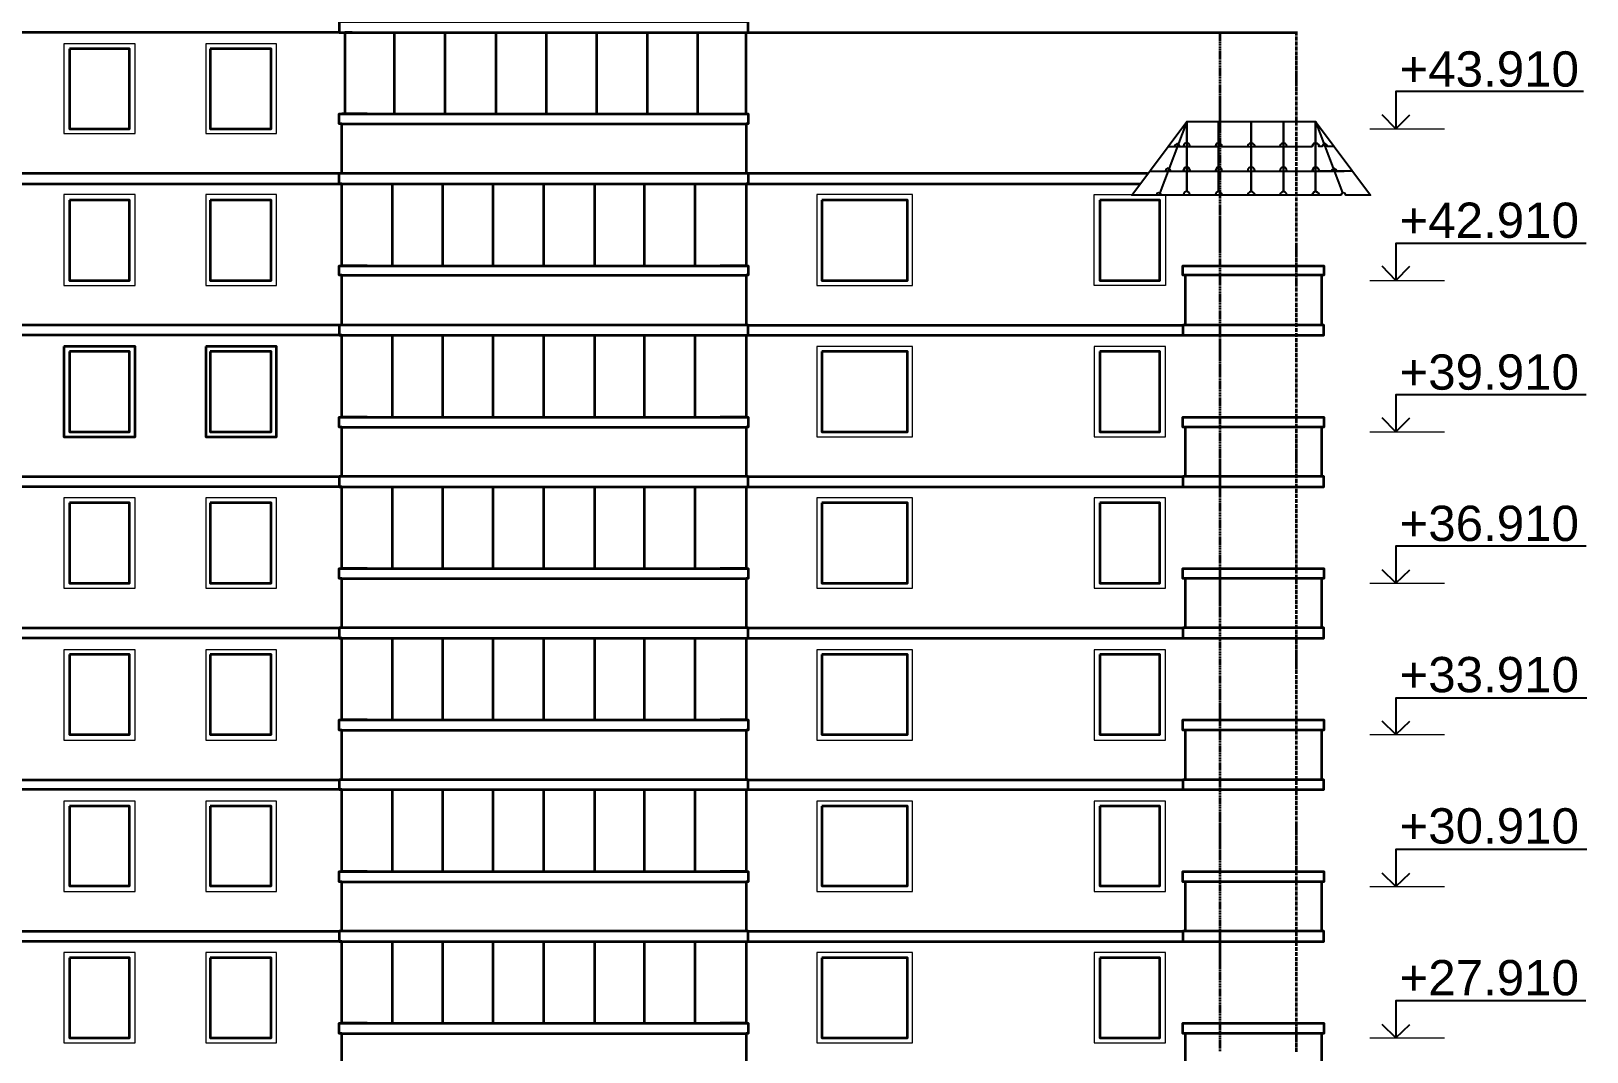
# Model space of a CAD drawing. Extents: x -39.3 to 16.4, y 0 to 11.7.
# Drawn here: x 3.196 to 7.822, y 5.732 to 8.766 of the extents above; entities that cross this region are included whole.
import ezdxf

# ---------------------------------------------------------------- set-up
doc = ezdxf.new("R2010")
doc.units = 0
doc.header["$MEASUREMENT"] = 0
doc.layers.add('PDF _Геометрия', color=7, linetype='Continuous')
doc.layers.add('PDF _Текст', color=7, linetype='Continuous')
doc.styles.add('PDF Arial', font='arial.ttf')

msp = doc.modelspace()

# ---------------------------------------------------------------- linework, layer by layer
at = {"layer": 'PDF _Геометрия', "lineweight": 35}
for points in [[(5.3283, 8.7933), (4.1117, 8.7933), (4.1117, 8.7617), (4.12, 8.7617), (5.3217, 8.7617), (5.3283, 8.7617)], [(3.31, 8.7133), (3.31, 8.475), (3.4883, 8.475), (3.4883, 8.7133)], [(3.7283, 8.7133), (3.7283, 8.475), (3.91, 8.475), (3.91, 8.7133)], [(3.31, 8.2633), (3.31, 8.025), (3.4883, 8.025), (3.4883, 8.2633)], [(3.7283, 8.2633), (3.7283, 8.025), (3.91, 8.025), (3.91, 8.2633)], [(5.5467, 8.2633), (5.5467, 8.025), (5.8017, 8.025), (5.8017, 8.2633)], [(6.3733, 8.2633), (6.3733, 8.025), (6.5517, 8.025), (6.5517, 8.2633)], [(4.12, 7.8917), (4.12, 8.04), (5.3217, 8.04), (5.3217, 7.8917)], [(3.2933, 7.8283), (3.2933, 7.56), (3.505, 7.56), (3.505, 7.8283)], [(3.715, 7.8283), (3.715, 7.56), (3.925, 7.56), (3.925, 7.8283)], [(3.31, 7.8133), (3.31, 7.575), (3.4883, 7.575), (3.4883, 7.8133)], [(3.7283, 7.8133), (3.7283, 7.575), (3.91, 7.575), (3.91, 7.8133)], [(5.5467, 7.8133), (5.5467, 7.575), (5.8017, 7.575), (5.8017, 7.8133)], [(6.3733, 7.8133), (6.3733, 7.575), (6.5517, 7.575), (6.5517, 7.8133)], [(4.12, 7.4417), (4.12, 7.5883), (5.3217, 7.5883), (5.3217, 7.4417)], [(3.31, 7.3633), (3.31, 7.125), (3.4883, 7.125), (3.4883, 7.3633)], [(3.7283, 7.3633), (3.7283, 7.125), (3.91, 7.125), (3.91, 7.3633)], [(5.5467, 7.3633), (5.5467, 7.125), (5.8017, 7.125), (5.8017, 7.3633)], [(6.3733, 7.3633), (6.3733, 7.125), (6.5517, 7.125), (6.5517, 7.3633)], [(4.12, 6.9917), (4.12, 7.1383), (5.3217, 7.1383), (5.3217, 6.9917)], [(3.31, 6.9133), (3.31, 6.675), (3.4883, 6.675), (3.4883, 6.9133)], [(3.7283, 6.9133), (3.7283, 6.675), (3.91, 6.675), (3.91, 6.9133)], [(5.5467, 6.9133), (5.5467, 6.675), (5.8017, 6.675), (5.8017, 6.9133)], [(6.3733, 6.9133), (6.3733, 6.675), (6.5517, 6.675), (6.5517, 6.9133)], [(4.12, 6.54), (4.12, 6.6883), (5.3217, 6.6883), (5.3217, 6.54)], [(3.31, 6.4617), (3.31, 6.225), (3.4883, 6.225), (3.4883, 6.4617)], [(3.7283, 6.4617), (3.7283, 6.225), (3.91, 6.225), (3.91, 6.4617)], [(5.5467, 6.4617), (5.5467, 6.225), (5.8017, 6.225), (5.8017, 6.4617)], [(6.3733, 6.4617), (6.3733, 6.225), (6.5517, 6.225), (6.5517, 6.4617)], [(4.12, 6.09), (4.12, 6.2367), (5.3217, 6.2367), (5.3217, 6.09)], [(3.31, 6.0117), (3.31, 5.7733), (3.4883, 5.7733), (3.4883, 6.0117)], [(3.7283, 6.0117), (3.7283, 5.7733), (3.91, 5.7733), (3.91, 6.0117)], [(5.5467, 6.0117), (5.5467, 5.7733), (5.8017, 5.7733), (5.8017, 6.0117)], [(6.3733, 6.0117), (6.3733, 5.7733), (6.5517, 5.7733), (6.5517, 6.0117)], [(4.12, 5.64), (4.12, 5.7867), (5.3217, 5.7867), (5.3217, 5.64)]]:
    msp.add_lwpolyline(points, close=True, dxfattribs=at)
for points in [[(4.1117, 8.7617), (2.3767, 8.7617), (2.3767, 8.765)], [(4.15, 8.7617), (4.1283, 8.7617), (4.1283, 8.52)], [(4.2767, 8.52), (4.2767, 8.7617)], [(4.4267, 8.52), (4.4267, 8.7617)], [(4.5783, 8.52), (4.5783, 8.7617)], [(4.7283, 8.52), (4.7283, 8.7617)], [(4.8783, 8.52), (4.8783, 8.7617)], [(5.0283, 8.52), (5.0283, 8.7617)], [(5.1783, 8.52), (5.1783, 8.7617)], [(5.3217, 8.52), (5.3217, 8.7617)], [(5.3283, 8.7617), (6.9583, 8.7617)], [(6.7317, 8.7617), (6.7317, 8.765)], [(6.7317, 8.735), (6.7317, 8.74), (6.7317, 8.745), (6.7317, 8.75), (6.7317, 8.755), (6.7317, 8.76)], [(6.9583, 8.7533), (6.9583, 8.765)], [(6.9583, 8.7383), (6.9583, 8.75)], [(6.7317, 8.73), (6.7317, 8.7333)], [(6.7317, 8.725), (6.7317, 8.7283)], [(6.7317, 8.72), (6.7317, 8.7233)], [(6.7317, 8.715), (6.7317, 8.7183)], [(6.7317, 8.71), (6.7317, 8.7133)], [(6.7317, 8.6833), (6.7317, 8.6883), (6.7317, 8.6933), (6.7317, 8.6983), (6.7317, 8.7033), (6.7317, 8.7083)], [(6.9583, 8.7233), (6.9583, 8.735)], [(6.9583, 8.7083), (6.9583, 8.72)], [(6.9583, 8.6933), (6.9583, 8.705)], [(6.7317, 8.6783), (6.7317, 8.6817)], [(6.7317, 8.6733), (6.7317, 8.6767)], [(6.7317, 8.6683), (6.7317, 8.6717)], [(6.7317, 8.6633), (6.7317, 8.6667)], [(6.7317, 8.6583), (6.7317, 8.6617)], [(6.7317, 8.6317), (6.7317, 8.6367), (6.7317, 8.6417), (6.7317, 8.6467), (6.7317, 8.6517), (6.7317, 8.6567)], [(6.9583, 8.6783), (6.9583, 8.6917)], [(6.9583, 8.6633), (6.9583, 8.6767)], [(6.9583, 8.6483), (6.9583, 8.6617)], [(6.7317, 8.6267), (6.7317, 8.63)], [(6.7317, 8.6217), (6.7317, 8.625)], [(6.7317, 8.6167), (6.7317, 8.62)], [(6.7317, 8.6117), (6.7317, 8.615)], [(6.7317, 8.6067), (6.7317, 8.61)], [(6.7317, 8.58), (6.7317, 8.585), (6.7317, 8.59), (6.7317, 8.595), (6.7317, 8.6), (6.7317, 8.605)], [(6.9583, 8.6333), (6.9583, 8.6467)], [(6.9583, 8.6183), (6.9583, 8.6317)], [(6.9583, 8.6033), (6.9583, 8.6167)], [(6.7317, 8.575), (6.7317, 8.5783)], [(6.7317, 8.57), (6.7317, 8.5733)], [(6.7317, 8.565), (6.7317, 8.5683)], [(6.7317, 8.56), (6.7317, 8.5633)], [(6.7317, 8.555), (6.7317, 8.5583)], [(6.9583, 8.5883), (6.9583, 8.6017)], [(6.9583, 8.575), (6.9583, 8.5867)], [(6.9583, 8.56), (6.9583, 8.5717)], [(4.12, 8.49), (4.1117, 8.49), (4.1117, 8.52), (4.12, 8.52)], [(4.195, 8.52), (4.12, 8.52), (5.3217, 8.52), (5.3283, 8.52), (5.3283, 8.49), (5.3217, 8.49)], [(6.7317, 8.5283), (6.7317, 8.5333), (6.7317, 8.5383), (6.7317, 8.5433), (6.7317, 8.5483), (6.7317, 8.5533)], [(6.7317, 8.5233), (6.7317, 8.5267)], [(6.7317, 8.5183), (6.7317, 8.5217)], [(6.7317, 8.5133), (6.7317, 8.5167)], [(6.7317, 8.5083), (6.7317, 8.5117)], [(6.9583, 8.545), (6.9583, 8.5567)], [(6.9583, 8.53), (6.9583, 8.5417)], [(6.9583, 8.515), (6.9583, 8.5267)], [(6.9583, 8.5), (6.9583, 8.5117)], [(2.7067, 8.3433), (4.12, 8.3433), (4.12, 8.49), (5.3217, 8.49), (5.3217, 8.3433), (6.515, 8.3433)], [(6.7317, 8.5033), (6.7317, 8.5067)], [(6.7317, 8.4767), (6.7317, 8.4817), (6.7317, 8.4867), (6.7317, 8.4917), (6.7317, 8.4967), (6.7317, 8.5017)], [(6.7317, 8.4717), (6.7317, 8.475)], [(6.7317, 8.4667), (6.7317, 8.47)], [(6.9583, 8.485), (6.9583, 8.4967)], [(6.9583, 8.47), (6.9583, 8.4817)], [(6.9583, 8.455), (6.9583, 8.4667)], [(6.7317, 8.4617), (6.7317, 8.465)], [(6.7317, 8.4567), (6.7317, 8.46)], [(6.7317, 8.4517), (6.7317, 8.455)], [(6.7317, 8.425), (6.7317, 8.43), (6.7317, 8.435), (6.7317, 8.44), (6.7317, 8.445), (6.7317, 8.45)], [(6.7317, 8.42), (6.7317, 8.4233)], [(6.9583, 8.44), (6.9583, 8.4517)], [(6.9583, 8.425), (6.9583, 8.4367)], [(6.9583, 8.41), (6.9583, 8.4217)], [(6.7317, 8.415), (6.7317, 8.4183)], [(6.7317, 8.41), (6.7317, 8.4133)], [(6.7317, 8.405), (6.7317, 8.4083)], [(6.7317, 8.4), (6.7317, 8.4033)], [(6.7317, 8.3733), (6.7317, 8.3783), (6.7317, 8.3833), (6.7317, 8.3883), (6.7317, 8.3933), (6.7317, 8.3983)], [(6.9583, 8.395), (6.9583, 8.4067)], [(6.9583, 8.38), (6.9583, 8.3917)], [(6.9583, 8.365), (6.9583, 8.3767)], [(2.73, 8.3117), (4.12, 8.3117), (4.1117, 8.3117), (4.1117, 8.3433), (5.3283, 8.3433), (5.3283, 8.3117), (5.3217, 8.3117), (6.4933, 8.3117)], [(6.7317, 8.3683), (6.7317, 8.3717)], [(6.7317, 8.3633), (6.7317, 8.3667)], [(6.7317, 8.3583), (6.7317, 8.3617)], [(6.7317, 8.3533), (6.7317, 8.3567)], [(6.7317, 8.3483), (6.7317, 8.3517)], [(6.7317, 8.3217), (6.7317, 8.3267), (6.7317, 8.3317), (6.7317, 8.3367), (6.7317, 8.3417), (6.7317, 8.3467)], [(6.9583, 8.35), (6.9583, 8.3617)], [(6.9583, 8.335), (6.9583, 8.3467)], [(6.9583, 8.32), (6.9583, 8.3317)], [(4.12, 8.04), (4.1117, 8.04), (4.1117, 8.0683), (4.12, 8.0683), (4.12, 8.3117), (5.3217, 8.3117), (5.3217, 8.0683), (5.245, 8.0683)], [(4.27, 8.0683), (4.27, 8.3117)], [(4.42, 8.0683), (4.42, 8.3117)], [(4.57, 8.0683), (4.57, 8.3117)], [(4.72, 8.0683), (4.72, 8.3117)], [(4.8717, 8.0683), (4.8717, 8.3117)], [(5.02, 8.0683), (5.02, 8.3117)], [(5.17, 8.0683), (5.17, 8.3117)], [(6.7317, 8.3167), (6.7317, 8.32)], [(6.7317, 8.3117), (6.7317, 8.315)], [(6.7317, 8.3067), (6.7317, 8.31)], [(6.7317, 8.3017), (6.7317, 8.305)], [(6.7317, 8.2967), (6.7317, 8.3)], [(6.7317, 8.27), (6.7317, 8.275), (6.7317, 8.28), (6.7317, 8.285), (6.7317, 8.29), (6.7317, 8.295)], [(6.9583, 8.305), (6.9583, 8.3167)], [(6.9583, 8.29), (6.9583, 8.3017)], [(6.9583, 8.275), (6.9583, 8.2867)], [(6.7317, 8.265), (6.7317, 8.2683)], [(6.7317, 8.26), (6.7317, 8.2633)], [(6.7317, 8.255), (6.7317, 8.2583)], [(6.7317, 8.25), (6.7317, 8.2533)], [(6.7317, 8.245), (6.7317, 8.2483)], [(6.7317, 8.2183), (6.7317, 8.2233), (6.7317, 8.2283), (6.7317, 8.2333), (6.7317, 8.2383), (6.7317, 8.2433)], [(6.9583, 8.26), (6.9583, 8.2717)], [(6.9583, 8.245), (6.9583, 8.2567)], [(6.9583, 8.23), (6.9583, 8.2417)], [(6.7317, 8.2133), (6.7317, 8.2167)], [(6.7317, 8.2083), (6.7317, 8.2117)], [(6.7317, 8.2033), (6.7317, 8.2067)], [(6.7317, 8.1983), (6.7317, 8.2017)], [(6.7317, 8.1933), (6.7317, 8.1967)], [(6.7317, 8.1667), (6.7317, 8.1717), (6.7317, 8.1767), (6.7317, 8.1817), (6.7317, 8.1867), (6.7317, 8.1917)], [(6.9583, 8.215), (6.9583, 8.2267)], [(6.9583, 8.2), (6.9583, 8.2117)], [(6.9583, 8.185), (6.9583, 8.1967)], [(6.7317, 8.1617), (6.7317, 8.165)], [(6.7317, 8.1567), (6.7317, 8.16)], [(6.7317, 8.1517), (6.7317, 8.155)], [(6.7317, 8.1467), (6.7317, 8.15)], [(6.7317, 8.1417), (6.7317, 8.145)], [(6.9583, 8.17), (6.9583, 8.1817)], [(6.9583, 8.155), (6.9583, 8.1667)], [(6.9583, 8.14), (6.9583, 8.1517)], [(6.7317, 8.115), (6.7317, 8.12), (6.7317, 8.125), (6.7317, 8.13), (6.7317, 8.135), (6.7317, 8.14)], [(6.7317, 8.11), (6.7317, 8.1133)], [(6.7317, 8.105), (6.7317, 8.1083)], [(6.7317, 8.1), (6.7317, 8.1033)], [(6.7317, 8.095), (6.7317, 8.0983)], [(6.9583, 8.125), (6.9583, 8.1367)], [(6.9583, 8.11), (6.9583, 8.1233)], [(6.9583, 8.095), (6.9583, 8.1083)], [(4.195, 8.0683), (4.12, 8.0683), (5.3217, 8.0683), (5.3283, 8.0683), (5.3283, 8.04), (5.3217, 8.04)], [(7.0333, 7.8917), (6.6283, 7.8917), (6.6283, 8.04), (6.62, 8.04), (6.62, 8.0683), (6.6283, 8.0683), (7.0333, 8.0683), (7.04, 8.0683), (7.04, 8.04), (7.0333, 8.04)], [(6.7317, 8.09), (6.7317, 8.0933)], [(6.7317, 8.0633), (6.7317, 8.0683), (6.7317, 8.0733), (6.7317, 8.0783), (6.7317, 8.0833), (6.7317, 8.0883)], [(6.7317, 8.0583), (6.7317, 8.0617)], [(6.7317, 8.0533), (6.7317, 8.0567)], [(6.7317, 8.0483), (6.7317, 8.0517)], [(6.9583, 8.08), (6.9583, 8.0933)], [(6.9583, 8.065), (6.9583, 8.0783)], [(6.9583, 8.05), (6.9583, 8.0633)], [(4.12, 7.8617), (4.1117, 7.8617), (2.4533, 7.8617), (2.1533, 7.8617), (2.145, 7.8617), (2.145, 7.8917), (2.1533, 7.8917), (2.1533, 8.04), (2.6033, 8.04), (2.6033, 7.8917), (2.61, 7.8917), (2.61, 7.8617), (2.6033, 7.8617)], [(6.6283, 7.8917), (6.62, 7.8917), (6.62, 7.8617), (6.6283, 7.8617), (7.0333, 7.8617), (7.04, 7.8617), (7.04, 7.8917), (7.0333, 7.8917), (7.0333, 8.04), (6.6283, 8.04)], [(6.7317, 8.0433), (6.7317, 8.0467)], [(6.7317, 8.0383), (6.7317, 8.0417)], [(6.7317, 8.0117), (6.7317, 8.0167), (6.7317, 8.0217), (6.7317, 8.0267), (6.7317, 8.0317), (6.7317, 8.0367)], [(6.7317, 8.0067), (6.7317, 8.01)], [(6.7317, 8.0017), (6.7317, 8.005)], [(6.9583, 8.035), (6.9583, 8.0483)], [(6.9583, 8.02), (6.9583, 8.0333)], [(6.9583, 8.0067), (6.9583, 8.0183)], [(6.9583, 7.9917), (6.9583, 8.0033)], [(6.7317, 7.9967), (6.7317, 8)], [(6.7317, 7.9917), (6.7317, 7.995)], [(6.7317, 7.9867), (6.7317, 7.99)], [(6.7317, 7.96), (6.7317, 7.965), (6.7317, 7.97), (6.7317, 7.975), (6.7317, 7.98), (6.7317, 7.985)], [(6.7317, 7.955), (6.7317, 7.9583)], [(6.9583, 7.9767), (6.9583, 7.9883)], [(6.9583, 7.9617), (6.9583, 7.9733)], [(6.9583, 7.9467), (6.9583, 7.9583)], [(6.7317, 7.95), (6.7317, 7.9533)], [(6.7317, 7.945), (6.7317, 7.9483)], [(6.7317, 7.94), (6.7317, 7.9433)], [(6.7317, 7.935), (6.7317, 7.9383)], [(6.7317, 7.9083), (6.7317, 7.9133), (6.7317, 7.9183), (6.7317, 7.9233), (6.7317, 7.9283), (6.7317, 7.9333)], [(6.9583, 7.9317), (6.9583, 7.9433)], [(6.9583, 7.9167), (6.9583, 7.9283)], [(6.9583, 7.9017), (6.9583, 7.9133)], [(4.1117, 7.8917), (2.1533, 7.8917)], [(4.12, 7.8917), (4.1117, 7.8917), (4.1117, 7.8617), (4.12, 7.8617), (5.3217, 7.8617), (5.3283, 7.8617), (5.3283, 7.8917), (5.3217, 7.8917)], [(5.3283, 7.8917), (6.62, 7.8917)], [(6.7317, 7.9033), (6.7317, 7.9067)], [(6.7317, 7.8983), (6.7317, 7.9017)], [(6.7317, 7.8933), (6.7317, 7.8967)], [(6.7317, 7.8883), (6.7317, 7.8917)], [(6.7317, 7.8833), (6.7317, 7.8867)], [(6.7317, 7.8567), (6.7317, 7.8617), (6.7317, 7.8667), (6.7317, 7.8717), (6.7317, 7.8767), (6.7317, 7.8817)], [(6.9583, 7.8867), (6.9583, 7.8983)], [(6.9583, 7.8717), (6.9583, 7.8833)], [(6.9583, 7.8567), (6.9583, 7.8683)], [(4.12, 7.5883), (4.1117, 7.5883), (4.1117, 7.6183), (4.12, 7.6183), (4.12, 7.8617), (5.3217, 7.8617), (5.3217, 7.6183), (5.245, 7.6183)], [(4.27, 7.6183), (4.27, 7.8617)], [(4.42, 7.6183), (4.42, 7.8617)], [(4.57, 7.6183), (4.57, 7.8617)], [(4.72, 7.6183), (4.72, 7.8617)], [(4.8717, 7.6183), (4.8717, 7.8617)], [(5.02, 7.6183), (5.02, 7.8617)], [(5.17, 7.6183), (5.17, 7.8617)], [(5.3217, 7.8617), (5.3283, 7.8617), (6.62, 7.8617)], [(6.7317, 7.8517), (6.7317, 7.855)], [(6.7317, 7.8467), (6.7317, 7.85)], [(6.7317, 7.8417), (6.7317, 7.845)], [(6.7317, 7.8367), (6.7317, 7.84)], [(6.7317, 7.8317), (6.7317, 7.835)], [(6.7317, 7.805), (6.7317, 7.81), (6.7317, 7.815), (6.7317, 7.82), (6.7317, 7.825), (6.7317, 7.83)], [(6.9583, 7.8417), (6.9583, 7.8533)], [(6.9583, 7.8267), (6.9583, 7.8383)], [(6.9583, 7.8117), (6.9583, 7.8233)], [(6.7317, 7.8), (6.7317, 7.8033)], [(6.7317, 7.795), (6.7317, 7.7983)], [(6.7317, 7.79), (6.7317, 7.7933)], [(6.7317, 7.785), (6.7317, 7.7883)], [(6.7317, 7.78), (6.7317, 7.7833)], [(6.7317, 7.7533), (6.7317, 7.7583), (6.7317, 7.7633), (6.7317, 7.7683), (6.7317, 7.7733), (6.7317, 7.7783)], [(6.9583, 7.7967), (6.9583, 7.8083)], [(6.9583, 7.7817), (6.9583, 7.7933)], [(6.9583, 7.7667), (6.9583, 7.7783)], [(6.7317, 7.7483), (6.7317, 7.7517)], [(6.7317, 7.7433), (6.7317, 7.7467)], [(6.7317, 7.7383), (6.7317, 7.7417)], [(6.7317, 7.7333), (6.7317, 7.7367)], [(6.7317, 7.7283), (6.7317, 7.7317)], [(6.7317, 7.7017), (6.7317, 7.7067), (6.7317, 7.7117), (6.7317, 7.7167), (6.7317, 7.7217), (6.7317, 7.7267)], [(6.9583, 7.7517), (6.9583, 7.7633)], [(6.9583, 7.7367), (6.9583, 7.7483)], [(6.9583, 7.7217), (6.9583, 7.7333)], [(6.7317, 7.6967), (6.7317, 7.7)], [(6.7317, 7.6917), (6.7317, 7.695)], [(6.7317, 7.6867), (6.7317, 7.69)], [(6.7317, 7.6817), (6.7317, 7.685)], [(6.7317, 7.6767), (6.7317, 7.68)], [(6.9583, 7.7067), (6.9583, 7.7183)], [(6.9583, 7.6917), (6.9583, 7.7033)], [(6.9583, 7.6767), (6.9583, 7.6883)], [(6.7317, 7.65), (6.7317, 7.655), (6.7317, 7.66), (6.7317, 7.665), (6.7317, 7.67), (6.7317, 7.675)], [(6.7317, 7.645), (6.7317, 7.6483)], [(6.7317, 7.64), (6.7317, 7.6433)], [(6.7317, 7.635), (6.7317, 7.6383)], [(6.7317, 7.63), (6.7317, 7.6333)], [(6.9583, 7.6617), (6.9583, 7.6733)], [(6.9583, 7.6467), (6.9583, 7.6583)], [(6.9583, 7.6317), (6.9583, 7.6433)], [(4.12, 7.4117), (4.1117, 7.4117), (2.4533, 7.4117), (2.1533, 7.4117), (2.145, 7.4117), (2.145, 7.4417), (2.1533, 7.4417), (2.1533, 7.5883), (2.6033, 7.5883), (2.6033, 7.4417), (2.1533, 7.4417), (4.1117, 7.4417)], [(4.195, 7.6183), (4.12, 7.6183), (5.3217, 7.6183), (5.3283, 7.6183), (5.3283, 7.5883), (5.3217, 7.5883)], [(7.0333, 7.4417), (6.6283, 7.4417), (6.6283, 7.5883), (6.62, 7.5883), (6.62, 7.6183), (6.6283, 7.6183), (7.0333, 7.6183), (7.04, 7.6183), (7.04, 7.5883), (7.0333, 7.5883)], [(6.6283, 7.4417), (6.62, 7.4417), (6.62, 7.4117), (6.6283, 7.4117), (7.0333, 7.4117), (7.04, 7.4117), (7.04, 7.4417), (7.0333, 7.4417), (7.0333, 7.5883), (6.6283, 7.5883)], [(6.7317, 7.625), (6.7317, 7.6283)], [(6.7317, 7.5983), (6.7317, 7.6033), (6.7317, 7.6083), (6.7317, 7.6133), (6.7317, 7.6183), (6.7317, 7.6233)], [(6.7317, 7.5933), (6.7317, 7.5967)], [(6.7317, 7.5883), (6.7317, 7.5917)], [(6.7317, 7.5833), (6.7317, 7.5867)], [(6.9583, 7.6167), (6.9583, 7.6283)], [(6.9583, 7.6017), (6.9583, 7.6133)], [(6.9583, 7.5867), (6.9583, 7.5983)], [(6.7317, 7.5783), (6.7317, 7.5817)], [(6.7317, 7.5733), (6.7317, 7.5767)], [(6.7317, 7.5467), (6.7317, 7.5517), (6.7317, 7.5567), (6.7317, 7.5617), (6.7317, 7.5667), (6.7317, 7.5717)], [(6.7317, 7.5417), (6.7317, 7.545)], [(6.9583, 7.5717), (6.9583, 7.5833)], [(6.9583, 7.5567), (6.9583, 7.5683)], [(6.9583, 7.5417), (6.9583, 7.555)], [(6.7317, 7.5367), (6.7317, 7.54)], [(6.7317, 7.5317), (6.7317, 7.535)], [(6.7317, 7.5267), (6.7317, 7.53)], [(6.7317, 7.5217), (6.7317, 7.525)], [(6.7317, 7.495), (6.7317, 7.5), (6.7317, 7.505), (6.7317, 7.51), (6.7317, 7.515), (6.7317, 7.52)], [(6.9583, 7.5267), (6.9583, 7.54)], [(6.9583, 7.5117), (6.9583, 7.525)], [(6.9583, 7.4967), (6.9583, 7.51)], [(6.9583, 7.4817), (6.9583, 7.495)], [(6.7317, 7.49), (6.7317, 7.4933)], [(6.7317, 7.485), (6.7317, 7.4883)], [(6.7317, 7.48), (6.7317, 7.4833)], [(6.7317, 7.475), (6.7317, 7.4783)], [(6.7317, 7.47), (6.7317, 7.4733)], [(6.7317, 7.4433), (6.7317, 7.4483), (6.7317, 7.4533), (6.7317, 7.4583), (6.7317, 7.4633), (6.7317, 7.4683)], [(6.9583, 7.4667), (6.9583, 7.48)], [(6.9583, 7.4517), (6.9583, 7.465)], [(6.9583, 7.4383), (6.9583, 7.45)], [(4.12, 7.4417), (4.1117, 7.4417), (4.1117, 7.4117), (4.12, 7.4117), (5.3217, 7.4117), (5.3283, 7.4117), (5.3283, 7.4417), (5.3217, 7.4417)], [(4.12, 7.1383), (4.1117, 7.1383), (4.1117, 7.1683), (4.12, 7.1683), (4.12, 7.4117), (5.3217, 7.4117), (5.3217, 7.1683), (5.245, 7.1683)], [(4.27, 7.1683), (4.27, 7.4117)], [(4.42, 7.1683), (4.42, 7.4117)], [(4.57, 7.1683), (4.57, 7.4117)], [(4.72, 7.1683), (4.72, 7.4117)], [(4.8717, 7.1683), (4.8717, 7.4117)], [(5.02, 7.1683), (5.02, 7.4117)], [(5.17, 7.1683), (5.17, 7.4117)], [(5.3217, 7.4117), (5.3283, 7.4117), (6.62, 7.4117)], [(5.3283, 7.4417), (6.62, 7.4417)], [(6.7317, 7.4383), (6.7317, 7.4417)], [(6.7317, 7.4333), (6.7317, 7.4367)], [(6.7317, 7.4283), (6.7317, 7.4317)], [(6.7317, 7.4233), (6.7317, 7.4267)], [(6.7317, 7.4183), (6.7317, 7.4217)], [(6.7317, 7.3917), (6.7317, 7.3967), (6.7317, 7.4017), (6.7317, 7.4067), (6.7317, 7.4117), (6.7317, 7.4167)], [(6.9583, 7.4233), (6.9583, 7.435)], [(6.9583, 7.4083), (6.9583, 7.42)], [(6.9583, 7.3933), (6.9583, 7.405)], [(6.7317, 7.3867), (6.7317, 7.39)], [(6.7317, 7.3817), (6.7317, 7.385)], [(6.7317, 7.3767), (6.7317, 7.38)], [(6.7317, 7.3717), (6.7317, 7.375)], [(6.7317, 7.3667), (6.7317, 7.37)], [(6.7317, 7.34), (6.7317, 7.345), (6.7317, 7.35), (6.7317, 7.355), (6.7317, 7.36), (6.7317, 7.365)], [(6.9583, 7.3783), (6.9583, 7.39)], [(6.9583, 7.3633), (6.9583, 7.375)], [(6.9583, 7.3483), (6.9583, 7.36)], [(6.7317, 7.335), (6.7317, 7.3383)], [(6.7317, 7.33), (6.7317, 7.3333)], [(6.7317, 7.325), (6.7317, 7.3283)], [(6.7317, 7.32), (6.7317, 7.3233)], [(6.7317, 7.315), (6.7317, 7.3183)], [(6.7317, 7.2883), (6.7317, 7.2933), (6.7317, 7.2983), (6.7317, 7.3033), (6.7317, 7.3083), (6.7317, 7.3133)], [(6.9583, 7.3333), (6.9583, 7.345)], [(6.9583, 7.3183), (6.9583, 7.33)], [(6.9583, 7.3033), (6.9583, 7.315)], [(6.7317, 7.2833), (6.7317, 7.2867)], [(6.7317, 7.2783), (6.7317, 7.2817)], [(6.7317, 7.2733), (6.7317, 7.2767)], [(6.7317, 7.2683), (6.7317, 7.2717)], [(6.7317, 7.2633), (6.7317, 7.2667)], [(6.9583, 7.2883), (6.9583, 7.3)], [(6.9583, 7.2733), (6.9583, 7.285)], [(6.9583, 7.2583), (6.9583, 7.27)], [(6.7317, 7.2367), (6.7317, 7.2417), (6.7317, 7.2467), (6.7317, 7.2517), (6.7317, 7.2567), (6.7317, 7.2617)], [(6.7317, 7.2317), (6.7317, 7.235)], [(6.7317, 7.2267), (6.7317, 7.23)], [(6.7317, 7.2217), (6.7317, 7.225)], [(6.7317, 7.2167), (6.7317, 7.22)], [(6.9583, 7.2433), (6.9583, 7.255)], [(6.9583, 7.2283), (6.9583, 7.24)], [(6.9583, 7.2133), (6.9583, 7.225)], [(6.7317, 7.2117), (6.7317, 7.215)], [(6.7317, 7.185), (6.7317, 7.19), (6.7317, 7.195), (6.7317, 7.2), (6.7317, 7.205), (6.7317, 7.21)], [(6.7317, 7.18), (6.7317, 7.1833)], [(6.7317, 7.175), (6.7317, 7.1783)], [(6.7317, 7.17), (6.7317, 7.1733)], [(6.9583, 7.1983), (6.9583, 7.21)], [(6.9583, 7.1833), (6.9583, 7.195)], [(6.9583, 7.1683), (6.9583, 7.18)], [(4.12, 6.9617), (4.1117, 6.9617), (2.4533, 6.9617), (2.1533, 6.9617), (2.145, 6.9617), (2.145, 6.9917), (2.1533, 6.9917), (2.1533, 7.1383), (2.6033, 7.1383), (2.6033, 6.9917), (2.1533, 6.9917), (4.1117, 6.9917)], [(4.195, 7.1683), (4.12, 7.1683), (5.3217, 7.1683), (5.3283, 7.1683), (5.3283, 7.1383), (5.3217, 7.1383)], [(7.0333, 6.9917), (6.6283, 6.9917), (6.6283, 7.1383), (6.62, 7.1383), (6.62, 7.1683), (6.6283, 7.1683), (7.0333, 7.1683), (7.04, 7.1683), (7.04, 7.1383), (7.0333, 7.1383)], [(6.6283, 6.9917), (6.62, 6.9917), (6.62, 6.9617), (6.6283, 6.9617), (7.0333, 6.9617), (7.04, 6.9617), (7.04, 6.9917), (7.0333, 6.9917), (7.0333, 7.1383), (6.6283, 7.1383)], [(6.7317, 7.165), (6.7317, 7.1683)], [(6.7317, 7.16), (6.7317, 7.1633)], [(6.7317, 7.1333), (6.7317, 7.1383), (6.7317, 7.1433), (6.7317, 7.1483), (6.7317, 7.1533), (6.7317, 7.1583)], [(6.7317, 7.1283), (6.7317, 7.1317)], [(6.7317, 7.1233), (6.7317, 7.1267)], [(6.9583, 7.1533), (6.9583, 7.165)], [(6.9583, 7.1383), (6.9583, 7.15)], [(6.9583, 7.1233), (6.9583, 7.135)], [(6.7317, 7.1183), (6.7317, 7.1217)], [(6.7317, 7.1133), (6.7317, 7.1167)], [(6.7317, 7.1083), (6.7317, 7.1117)], [(6.7317, 7.0817), (6.7317, 7.0867), (6.7317, 7.0917), (6.7317, 7.0967), (6.7317, 7.1017), (6.7317, 7.1067)], [(6.7317, 7.0767), (6.7317, 7.08)], [(6.9583, 7.1083), (6.9583, 7.12)], [(6.9583, 7.0933), (6.9583, 7.105)], [(6.9583, 7.0783), (6.9583, 7.09)], [(6.7317, 7.0717), (6.7317, 7.075)], [(6.7317, 7.0667), (6.7317, 7.07)], [(6.7317, 7.0617), (6.7317, 7.065)], [(6.7317, 7.0567), (6.7317, 7.06)], [(6.7317, 7.035), (6.7317, 7.04), (6.7317, 7.045), (6.7317, 7.05), (6.7317, 7.055)], [(6.7317, 7.03), (6.7317, 7.0333)], [(6.9583, 7.0633), (6.9583, 7.075)], [(6.9583, 7.0483), (6.9583, 7.06)], [(6.9583, 7.0333), (6.9583, 7.045)], [(4.12, 6.9917), (4.1117, 6.9917), (4.1117, 6.9617), (4.12, 6.9617), (5.3217, 6.9617), (5.3283, 6.9617), (5.3283, 6.9917), (5.3217, 6.9917)], [(5.3283, 6.9917), (6.62, 6.9917)], [(6.7317, 7.025), (6.7317, 7.0283)], [(6.7317, 7.02), (6.7317, 7.0233)], [(6.7317, 7.015), (6.7317, 7.0183)], [(6.7317, 7.01), (6.7317, 7.0133)], [(6.7317, 7.005), (6.7317, 7.0083)], [(6.7317, 6.9833), (6.7317, 6.9883), (6.7317, 6.9933), (6.7317, 6.9983), (6.7317, 7.0033)], [(6.9583, 7.0183), (6.9583, 7.03)], [(6.9583, 7.0033), (6.9583, 7.015)], [(6.9583, 6.9883), (6.9583, 7)], [(4.12, 6.6883), (4.1117, 6.6883), (4.1117, 6.7183), (4.12, 6.7183), (4.12, 6.9617), (5.3217, 6.9617), (5.3217, 6.7183), (5.245, 6.7183)], [(4.27, 6.7183), (4.27, 6.9617)], [(4.42, 6.7183), (4.42, 6.9617)], [(4.57, 6.7183), (4.57, 6.9617)], [(4.72, 6.7183), (4.72, 6.9617)], [(4.8717, 6.7183), (4.8717, 6.9617)], [(5.02, 6.7183), (5.02, 6.9617)], [(5.17, 6.7183), (5.17, 6.9617)], [(5.3217, 6.9617), (5.3283, 6.9617), (6.62, 6.9617)], [(6.7317, 6.9783), (6.7317, 6.9817)], [(6.7317, 6.9733), (6.7317, 6.9767)], [(6.7317, 6.9683), (6.7317, 6.9717)], [(6.7317, 6.9633), (6.7317, 6.9667)], [(6.7317, 6.9583), (6.7317, 6.9617)], [(6.7317, 6.9533), (6.7317, 6.9567)], [(6.7317, 6.9317), (6.7317, 6.9367), (6.7317, 6.9417), (6.7317, 6.9467), (6.7317, 6.9517)], [(6.9583, 6.9733), (6.9583, 6.985)], [(6.9583, 6.9583), (6.9583, 6.9717)], [(6.9583, 6.9433), (6.9583, 6.9567)], [(6.9583, 6.9283), (6.9583, 6.9417)], [(6.7317, 6.9267), (6.7317, 6.93)], [(6.7317, 6.9217), (6.7317, 6.925)], [(6.7317, 6.9167), (6.7317, 6.92)], [(6.7317, 6.9117), (6.7317, 6.915)], [(6.7317, 6.9067), (6.7317, 6.91)], [(6.7317, 6.9017), (6.7317, 6.905)], [(6.7317, 6.88), (6.7317, 6.885), (6.7317, 6.89), (6.7317, 6.895), (6.7317, 6.9)], [(6.9583, 6.9133), (6.9583, 6.9267)], [(6.9583, 6.8983), (6.9583, 6.9117)], [(6.9583, 6.8833), (6.9583, 6.8967)], [(6.7317, 6.875), (6.7317, 6.8783)], [(6.7317, 6.87), (6.7317, 6.8733)], [(6.7317, 6.865), (6.7317, 6.8683)], [(6.7317, 6.86), (6.7317, 6.8633)], [(6.7317, 6.855), (6.7317, 6.8583)], [(6.7317, 6.85), (6.7317, 6.8533)], [(6.7317, 6.8283), (6.7317, 6.8333), (6.7317, 6.8383), (6.7317, 6.8433), (6.7317, 6.8483)], [(6.9583, 6.8683), (6.9583, 6.8817)], [(6.9583, 6.855), (6.9583, 6.8667)], [(6.9583, 6.84), (6.9583, 6.8517)], [(6.7317, 6.8233), (6.7317, 6.8267)], [(6.7317, 6.8183), (6.7317, 6.8217)], [(6.7317, 6.8133), (6.7317, 6.8167)], [(6.7317, 6.8083), (6.7317, 6.8117)], [(6.7317, 6.8033), (6.7317, 6.8067)], [(6.7317, 6.7983), (6.7317, 6.8017)], [(6.9583, 6.825), (6.9583, 6.8367)], [(6.9583, 6.81), (6.9583, 6.8217)], [(6.9583, 6.795), (6.9583, 6.8067)], [(6.7317, 6.7767), (6.7317, 6.7817), (6.7317, 6.7867), (6.7317, 6.7917), (6.7317, 6.7967)], [(6.7317, 6.7717), (6.7317, 6.775)], [(6.7317, 6.7667), (6.7317, 6.77)], [(6.7317, 6.7617), (6.7317, 6.765)], [(6.7317, 6.7567), (6.7317, 6.76)], [(6.7317, 6.7517), (6.7317, 6.755)], [(6.9583, 6.78), (6.9583, 6.7917)], [(6.9583, 6.765), (6.9583, 6.7767)], [(6.9583, 6.75), (6.9583, 6.7617)], [(4.195, 6.7183), (4.12, 6.7183), (5.3217, 6.7183), (5.3283, 6.7183), (5.3283, 6.6883), (5.3217, 6.6883)], [(7.0333, 6.54), (6.6283, 6.54), (6.6283, 6.6883), (6.62, 6.6883), (6.62, 6.7183), (6.6283, 6.7183), (7.0333, 6.7183), (7.04, 6.7183), (7.04, 6.6883), (7.0333, 6.6883)], [(6.7317, 6.7467), (6.7317, 6.75)], [(6.7317, 6.725), (6.7317, 6.73), (6.7317, 6.735), (6.7317, 6.74), (6.7317, 6.745)], [(6.7317, 6.72), (6.7317, 6.7233)], [(6.7317, 6.715), (6.7317, 6.7183)], [(6.7317, 6.71), (6.7317, 6.7133)], [(6.7317, 6.705), (6.7317, 6.7083)], [(6.9583, 6.735), (6.9583, 6.7467)], [(6.9583, 6.72), (6.9583, 6.7317)], [(6.9583, 6.705), (6.9583, 6.7167)], [(4.12, 6.5117), (4.1117, 6.5117), (2.4533, 6.5117), (2.1533, 6.5117), (2.145, 6.5117), (2.145, 6.54), (2.1533, 6.54), (2.1533, 6.6883), (2.6033, 6.6883), (2.6033, 6.54), (2.1533, 6.54), (4.1117, 6.54)], [(6.6283, 6.54), (6.62, 6.54), (6.62, 6.5117), (6.6283, 6.5117), (7.0333, 6.5117), (7.04, 6.5117), (7.04, 6.54), (7.0333, 6.54), (7.0333, 6.6883), (6.6283, 6.6883)], [(6.7317, 6.7), (6.7317, 6.7033)], [(6.7317, 6.695), (6.7317, 6.6983)], [(6.7317, 6.6733), (6.7317, 6.6783), (6.7317, 6.6833), (6.7317, 6.6883), (6.7317, 6.6933)], [(6.7317, 6.6683), (6.7317, 6.6717)], [(6.7317, 6.6633), (6.7317, 6.6667)], [(6.7317, 6.6583), (6.7317, 6.6617)], [(6.9583, 6.69), (6.9583, 6.7017)], [(6.9583, 6.675), (6.9583, 6.6867)], [(6.9583, 6.66), (6.9583, 6.6717)], [(6.7317, 6.6533), (6.7317, 6.6567)], [(6.7317, 6.6483), (6.7317, 6.6517)], [(6.7317, 6.6433), (6.7317, 6.6467)], [(6.7317, 6.6217), (6.7317, 6.6267), (6.7317, 6.6317), (6.7317, 6.6367), (6.7317, 6.6417)], [(6.7317, 6.6167), (6.7317, 6.62)], [(6.7317, 6.6117), (6.7317, 6.615)], [(6.9583, 6.645), (6.9583, 6.6567)], [(6.9583, 6.63), (6.9583, 6.6417)], [(6.9583, 6.615), (6.9583, 6.6267)], [(6.7317, 6.6067), (6.7317, 6.61)], [(6.7317, 6.6017), (6.7317, 6.605)], [(6.7317, 6.5967), (6.7317, 6.6)], [(6.7317, 6.5917), (6.7317, 6.595)], [(6.7317, 6.57), (6.7317, 6.575), (6.7317, 6.58), (6.7317, 6.585), (6.7317, 6.59)], [(6.9583, 6.6), (6.9583, 6.6117)], [(6.9583, 6.585), (6.9583, 6.5967)], [(6.9583, 6.57), (6.9583, 6.5817)], [(4.12, 6.54), (4.1117, 6.54), (4.1117, 6.5117), (4.12, 6.5117), (5.3217, 6.5117), (5.3283, 6.5117), (5.3283, 6.54), (5.3217, 6.54)], [(5.3283, 6.54), (6.62, 6.54)], [(6.7317, 6.565), (6.7317, 6.5683)], [(6.7317, 6.56), (6.7317, 6.5633)], [(6.7317, 6.555), (6.7317, 6.5583)], [(6.7317, 6.55), (6.7317, 6.5533)], [(6.7317, 6.545), (6.7317, 6.5483)], [(6.7317, 6.54), (6.7317, 6.5433)], [(6.7317, 6.5183), (6.7317, 6.5233), (6.7317, 6.5283), (6.7317, 6.5333), (6.7317, 6.5383)], [(6.9583, 6.555), (6.9583, 6.5667)], [(6.9583, 6.54), (6.9583, 6.5517)], [(6.9583, 6.525), (6.9583, 6.5367)], [(4.12, 6.2367), (4.1117, 6.2367), (4.1117, 6.2683), (4.12, 6.2683), (4.12, 6.5117), (5.3217, 6.5117), (5.3217, 6.2683), (5.245, 6.2683)], [(4.27, 6.2683), (4.27, 6.5117)], [(4.42, 6.2683), (4.42, 6.5117)], [(4.57, 6.2683), (4.57, 6.5117)], [(4.72, 6.2683), (4.72, 6.5117)], [(4.8717, 6.2683), (4.8717, 6.5117)], [(5.02, 6.2683), (5.02, 6.5117)], [(5.17, 6.2683), (5.17, 6.5117)], [(5.3217, 6.5117), (5.3283, 6.5117), (6.62, 6.5117)], [(6.7317, 6.5133), (6.7317, 6.5167)], [(6.7317, 6.5083), (6.7317, 6.5117)], [(6.7317, 6.5033), (6.7317, 6.5067)], [(6.7317, 6.4983), (6.7317, 6.5017)], [(6.7317, 6.4933), (6.7317, 6.4967)], [(6.7317, 6.4883), (6.7317, 6.4917)], [(6.7317, 6.4667), (6.7317, 6.4717), (6.7317, 6.4767), (6.7317, 6.4817), (6.7317, 6.4867)], [(6.9583, 6.51), (6.9583, 6.5217)], [(6.9583, 6.495), (6.9583, 6.5067)], [(6.9583, 6.48), (6.9583, 6.4917)], [(6.9583, 6.465), (6.9583, 6.4767)], [(6.7317, 6.4617), (6.7317, 6.465)], [(6.7317, 6.4567), (6.7317, 6.46)], [(6.7317, 6.4517), (6.7317, 6.455)], [(6.7317, 6.4467), (6.7317, 6.45)], [(6.7317, 6.4417), (6.7317, 6.445)], [(6.7317, 6.4367), (6.7317, 6.44)], [(6.7317, 6.415), (6.7317, 6.42), (6.7317, 6.425), (6.7317, 6.43), (6.7317, 6.435)], [(6.9583, 6.45), (6.9583, 6.4617)], [(6.9583, 6.435), (6.9583, 6.4467)], [(6.9583, 6.42), (6.9583, 6.4317)], [(6.7317, 6.41), (6.7317, 6.4133)], [(6.7317, 6.405), (6.7317, 6.4083)], [(6.7317, 6.4), (6.7317, 6.4033)], [(6.7317, 6.395), (6.7317, 6.3983)], [(6.7317, 6.39), (6.7317, 6.3933)], [(6.7317, 6.385), (6.7317, 6.3883)], [(6.9583, 6.405), (6.9583, 6.4167)], [(6.9583, 6.39), (6.9583, 6.4033)], [(6.9583, 6.375), (6.9583, 6.3883)], [(6.7317, 6.3633), (6.7317, 6.3683), (6.7317, 6.3733), (6.7317, 6.3783), (6.7317, 6.3833)], [(6.7317, 6.3583), (6.7317, 6.3617)], [(6.7317, 6.3533), (6.7317, 6.3567)], [(6.7317, 6.3483), (6.7317, 6.3517)], [(6.7317, 6.3433), (6.7317, 6.3467)], [(6.7317, 6.3383), (6.7317, 6.3417)], [(6.9583, 6.36), (6.9583, 6.3733)], [(6.9583, 6.345), (6.9583, 6.3583)], [(6.9583, 6.33), (6.9583, 6.3433)], [(6.7317, 6.3333), (6.7317, 6.3367)], [(6.7317, 6.3117), (6.7317, 6.3167), (6.7317, 6.3217), (6.7317, 6.3267), (6.7317, 6.3317)], [(6.7317, 6.3067), (6.7317, 6.31)], [(6.7317, 6.3017), (6.7317, 6.305)], [(6.7317, 6.2967), (6.7317, 6.3)], [(6.7317, 6.2917), (6.7317, 6.295)], [(6.9583, 6.315), (6.9583, 6.3283)], [(6.9583, 6.3), (6.9583, 6.3133)], [(6.9583, 6.2867), (6.9583, 6.2983)], [(4.195, 6.2683), (4.12, 6.2683), (5.3217, 6.2683), (5.3283, 6.2683), (5.3283, 6.2367), (5.3217, 6.2367)], [(7.0333, 6.09), (6.6283, 6.09), (6.6283, 6.2367), (6.62, 6.2367), (6.62, 6.2683), (6.6283, 6.2683), (7.0333, 6.2683), (7.04, 6.2683), (7.04, 6.2367), (7.0333, 6.2367)], [(6.7317, 6.2867), (6.7317, 6.29)], [(6.7317, 6.2817), (6.7317, 6.285)], [(6.7317, 6.26), (6.7317, 6.265), (6.7317, 6.27), (6.7317, 6.275), (6.7317, 6.28)], [(6.7317, 6.255), (6.7317, 6.2583)], [(6.7317, 6.25), (6.7317, 6.2533)], [(6.7317, 6.245), (6.7317, 6.2483)], [(6.9583, 6.2717), (6.9583, 6.2833)], [(6.9583, 6.2567), (6.9583, 6.2683)], [(6.9583, 6.2417), (6.9583, 6.2533)], [(4.12, 6.06), (4.1117, 6.06), (2.4533, 6.06), (2.1533, 6.06), (2.145, 6.06), (2.145, 6.09), (2.1533, 6.09), (2.1533, 6.2367), (2.6033, 6.2367), (2.6033, 6.09), (2.1533, 6.09), (4.1117, 6.09)], [(6.6283, 6.09), (6.62, 6.09), (6.62, 6.06), (6.6283, 6.06), (7.0333, 6.06), (7.04, 6.06), (7.04, 6.09), (7.0333, 6.09), (7.0333, 6.2367), (6.6283, 6.2367)], [(6.7317, 6.24), (6.7317, 6.2433)], [(6.7317, 6.235), (6.7317, 6.2383)], [(6.7317, 6.23), (6.7317, 6.2333)], [(6.7317, 6.2083), (6.7317, 6.2133), (6.7317, 6.2183), (6.7317, 6.2233), (6.7317, 6.2283)], [(6.7317, 6.2033), (6.7317, 6.2067)], [(6.7317, 6.1983), (6.7317, 6.2017)], [(6.9583, 6.2267), (6.9583, 6.2383)], [(6.9583, 6.2117), (6.9583, 6.2233)], [(6.9583, 6.1967), (6.9583, 6.2083)], [(6.7317, 6.1933), (6.7317, 6.1967)], [(6.7317, 6.1883), (6.7317, 6.1917)], [(6.7317, 6.1833), (6.7317, 6.1867)], [(6.7317, 6.1783), (6.7317, 6.1817)], [(6.7317, 6.1567), (6.7317, 6.1617), (6.7317, 6.1667), (6.7317, 6.1717), (6.7317, 6.1767)], [(6.7317, 6.1517), (6.7317, 6.155)], [(6.9583, 6.1817), (6.9583, 6.1933)], [(6.9583, 6.1667), (6.9583, 6.1783)], [(6.9583, 6.1517), (6.9583, 6.1633)], [(6.7317, 6.1467), (6.7317, 6.15)], [(6.7317, 6.1417), (6.7317, 6.145)], [(6.7317, 6.1367), (6.7317, 6.14)], [(6.7317, 6.1317), (6.7317, 6.135)], [(6.7317, 6.1267), (6.7317, 6.13)], [(6.7317, 6.105), (6.7317, 6.11), (6.7317, 6.115), (6.7317, 6.12), (6.7317, 6.125)], [(6.9583, 6.1367), (6.9583, 6.1483)], [(6.9583, 6.1217), (6.9583, 6.1333)], [(6.9583, 6.1067), (6.9583, 6.1183)], [(4.12, 6.09), (4.1117, 6.09), (4.1117, 6.06), (4.12, 6.06), (5.3217, 6.06), (5.3283, 6.06), (5.3283, 6.09), (5.3217, 6.09)], [(4.12, 5.7867), (4.1117, 5.7867), (4.1117, 5.8167), (4.12, 5.8167), (4.12, 6.06), (5.3217, 6.06), (5.3217, 5.8167), (5.245, 5.8167)], [(4.27, 5.8167), (4.27, 6.06)], [(4.42, 5.8167), (4.42, 6.06)], [(4.57, 5.8167), (4.57, 6.06)], [(4.72, 5.8167), (4.72, 6.06)], [(4.8717, 5.8167), (4.8717, 6.06)], [(5.02, 5.8167), (5.02, 6.06)], [(5.17, 5.8167), (5.17, 6.06)], [(5.3217, 6.06), (5.3283, 6.06), (6.62, 6.06)], [(5.3283, 6.09), (6.62, 6.09)], [(6.7317, 6.1), (6.7317, 6.1033)], [(6.7317, 6.095), (6.7317, 6.0983)], [(6.7317, 6.09), (6.7317, 6.0933)], [(6.7317, 6.085), (6.7317, 6.0883)], [(6.7317, 6.08), (6.7317, 6.0833)], [(6.7317, 6.075), (6.7317, 6.0783)], [(6.7317, 6.0533), (6.7317, 6.0583), (6.7317, 6.0633), (6.7317, 6.0683), (6.7317, 6.0733)], [(6.9583, 6.0917), (6.9583, 6.1033)], [(6.9583, 6.0767), (6.9583, 6.0883)], [(6.9583, 6.0617), (6.9583, 6.0733)], [(6.7317, 6.0483), (6.7317, 6.0517)], [(6.7317, 6.0433), (6.7317, 6.0467)], [(6.7317, 6.0383), (6.7317, 6.0417)], [(6.7317, 6.0333), (6.7317, 6.0367)], [(6.7317, 6.0283), (6.7317, 6.0317)], [(6.7317, 6.0233), (6.7317, 6.0267)], [(6.7317, 6.0017), (6.7317, 6.0067), (6.7317, 6.0117), (6.7317, 6.0167), (6.7317, 6.0217)], [(6.9583, 6.0467), (6.9583, 6.0583)], [(6.9583, 6.0317), (6.9583, 6.0433)], [(6.9583, 6.0167), (6.9583, 6.0283)], [(6.7317, 5.9967), (6.7317, 6)], [(6.7317, 5.9917), (6.7317, 5.995)], [(6.7317, 5.9867), (6.7317, 5.99)], [(6.7317, 5.9817), (6.7317, 5.985)], [(6.7317, 5.9767), (6.7317, 5.98)], [(6.7317, 5.9717), (6.7317, 5.975)], [(6.7317, 5.95), (6.7317, 5.955), (6.7317, 5.96), (6.7317, 5.965), (6.7317, 5.97)], [(6.9583, 6.0017), (6.9583, 6.0133)], [(6.9583, 5.9867), (6.9583, 5.9983)], [(6.9583, 5.9717), (6.9583, 5.9833)], [(6.9583, 5.9567), (6.9583, 5.9683)], [(6.7317, 5.945), (6.7317, 5.9483)], [(6.7317, 5.94), (6.7317, 5.9433)], [(6.7317, 5.935), (6.7317, 5.9383)], [(6.7317, 5.93), (6.7317, 5.9333)], [(6.7317, 5.925), (6.7317, 5.9283)], [(6.7317, 5.92), (6.7317, 5.9233)], [(6.9583, 5.9417), (6.9583, 5.9533)], [(6.9583, 5.9267), (6.9583, 5.9383)], [(6.9583, 5.9117), (6.9583, 5.9233)], [(6.7317, 5.8983), (6.7317, 5.9033), (6.7317, 5.9083), (6.7317, 5.9133), (6.7317, 5.9183)], [(6.7317, 5.8933), (6.7317, 5.8967)], [(6.7317, 5.8883), (6.7317, 5.8917)], [(6.7317, 5.8833), (6.7317, 5.8867)], [(6.7317, 5.8783), (6.7317, 5.8817)], [(6.7317, 5.8733), (6.7317, 5.8767)], [(6.9583, 5.8967), (6.9583, 5.9083)], [(6.9583, 5.8817), (6.9583, 5.8933)], [(6.9583, 5.8667), (6.9583, 5.8783)], [(6.7317, 5.8467), (6.7317, 5.8517), (6.7317, 5.8567), (6.7317, 5.8617), (6.7317, 5.8667), (6.7317, 5.8717)], [(6.7317, 5.8417), (6.7317, 5.845)], [(6.7317, 5.8367), (6.7317, 5.84)], [(6.7317, 5.8317), (6.7317, 5.835)], [(6.7317, 5.8267), (6.7317, 5.83)], [(6.9583, 5.8517), (6.9583, 5.8633)], [(6.9583, 5.8367), (6.9583, 5.8483)], [(6.9583, 5.8217), (6.9583, 5.8333)], [(4.195, 5.8167), (4.12, 5.8167), (5.3217, 5.8167), (5.3283, 5.8167), (5.3283, 5.7867), (5.3217, 5.7867)], [(7.0333, 5.64), (6.6283, 5.64), (6.6283, 5.7867), (6.62, 5.7867), (6.62, 5.8167), (6.6283, 5.8167), (7.0333, 5.8167), (7.04, 5.8167), (7.04, 5.7867), (7.0333, 5.7867)], [(6.6283, 5.64), (6.62, 5.64), (6.62, 5.61), (6.6283, 5.61), (7.0333, 5.61), (7.04, 5.61), (7.04, 5.64), (7.0333, 5.64), (7.0333, 5.7867), (6.6283, 5.7867)], [(6.7317, 5.8217), (6.7317, 5.825)], [(6.7317, 5.795), (6.7317, 5.8), (6.7317, 5.805), (6.7317, 5.81), (6.7317, 5.815), (6.7317, 5.82)], [(6.7317, 5.79), (6.7317, 5.7933)], [(6.7317, 5.785), (6.7317, 5.7883)], [(6.7317, 5.78), (6.7317, 5.7833)], [(6.9583, 5.8067), (6.9583, 5.82)], [(6.9583, 5.7917), (6.9583, 5.805)], [(6.9583, 5.7767), (6.9583, 5.79)], [(6.7317, 5.775), (6.7317, 5.7783)], [(6.7317, 5.77), (6.7317, 5.7733)], [(6.7317, 5.7433), (6.7317, 5.7483), (6.7317, 5.7533), (6.7317, 5.7583), (6.7317, 5.7633), (6.7317, 5.7683)], [(6.7317, 5.7383), (6.7317, 5.7417)], [(6.7317, 5.7333), (6.7317, 5.7367)], [(6.9583, 5.7617), (6.9583, 5.775)], [(6.9583, 5.7467), (6.9583, 5.76)], [(6.9583, 5.7317), (6.9583, 5.745)]]:
    msp.add_lwpolyline(points, dxfattribs=at)
at = {"layer": 'PDF _Геометрия', "lineweight": 18}
for points in [[(3.2933, 8.7283), (3.2933, 8.4617), (3.505, 8.4617), (3.505, 8.7283)], [(3.715, 8.7283), (3.715, 8.4617), (3.925, 8.4617), (3.925, 8.7283)], [(3.2933, 8.28), (3.2933, 8.01), (3.505, 8.01), (3.505, 8.28)], [(3.715, 8.28), (3.715, 8.01), (3.925, 8.01), (3.925, 8.28)], [(5.5317, 8.28), (5.5317, 8.01), (5.8167, 8.01), (5.8167, 8.28)], [(5.5317, 7.8283), (5.5317, 7.56), (5.8167, 7.56), (5.8167, 7.8283)], [(6.3567, 7.8283), (6.3567, 7.56), (6.5683, 7.56), (6.5683, 7.8283)], [(3.2933, 7.3783), (3.2933, 7.11), (3.505, 7.11), (3.505, 7.3783)], [(3.715, 7.3783), (3.715, 7.11), (3.925, 7.11), (3.925, 7.3783)], [(5.5317, 7.3783), (5.5317, 7.11), (5.8167, 7.11), (5.8167, 7.3783)], [(6.3567, 7.3783), (6.3567, 7.11), (6.5683, 7.11), (6.5683, 7.3783)], [(3.2933, 6.9267), (3.2933, 6.6583), (3.505, 6.6583), (3.505, 6.9267)], [(3.715, 6.9267), (3.715, 6.6583), (3.925, 6.6583), (3.925, 6.9267)], [(5.5317, 6.9267), (5.5317, 6.6583), (5.8167, 6.6583), (5.8167, 6.9267)], [(6.3567, 6.9267), (6.3567, 6.6583), (6.5683, 6.6583), (6.5683, 6.9267)], [(3.2933, 6.4767), (3.2933, 6.2083), (3.505, 6.2083), (3.505, 6.4767)], [(3.715, 6.4767), (3.715, 6.2083), (3.925, 6.2083), (3.925, 6.4767)], [(5.5317, 6.4767), (5.5317, 6.2083), (5.8167, 6.2083), (5.8167, 6.4767)], [(6.3567, 6.4767), (6.3567, 6.2083), (6.5683, 6.2083), (6.5683, 6.4767)], [(3.2933, 6.0267), (3.2933, 5.7583), (3.505, 5.7583), (3.505, 6.0267)], [(3.715, 6.0267), (3.715, 5.7583), (3.925, 5.7583), (3.925, 6.0267)], [(5.5317, 6.0267), (5.5317, 5.7583), (5.8167, 5.7583), (5.8167, 6.0267)], [(6.3567, 6.0267), (6.3567, 5.7583), (6.5683, 5.7583), (6.5683, 6.0267)]]:
    msp.add_lwpolyline(points, close=True, dxfattribs=at)
at = {"layer": 'PDF _Геометрия', "lineweight": 25}
for points in [[(7.8117, 8.5867), (7.2533, 8.5867), (7.2533, 8.475), (7.2133, 8.5167)], [(7.2533, 8.475), (7.295, 8.5167)], [(7.09, 8.2783), (6.4683, 8.2783), (6.6317, 8.4967), (7.015, 8.4967), (7.095, 8.285)], [(6.6317, 8.4967), (6.5517, 8.285)], [(7.015, 8.29), (7.015, 8.4967), (7.1783, 8.2783), (7.105, 8.2783), (7.1033, 8.2833), (7.0983, 8.285), (7.0933, 8.2833), (7.09, 8.2783), (7.025, 8.2783), (7.025, 8.2833), (7.02, 8.2867), (7.015, 8.29), (7.01, 8.2867), (7.0067, 8.2833), (7.005, 8.2783), (7.0067, 8.2833), (7.01, 8.2867), (7.015, 8.29), (7.02, 8.2867), (7.025, 8.2833), (7.025, 8.2783)], [(6.5767, 8.4233), (7.005, 8.4233)], [(6.6117, 8.4233), (6.6083, 8.4283), (6.6033, 8.4317), (6.5983, 8.4283), (6.595, 8.4233)], [(6.6417, 8.4233), (6.64, 8.4283), (6.6367, 8.4317), (6.6317, 8.4333), (6.6267, 8.4317), (6.6233, 8.4283), (6.6217, 8.4233)], [(6.7367, 8.4233), (6.7367, 8.4283), (6.7317, 8.4317), (6.7267, 8.4333), (6.7217, 8.4317), (6.7183, 8.4283), (6.7167, 8.4233)], [(6.835, 8.4233), (6.8333, 8.4283), (6.8283, 8.4317), (6.8233, 8.4333), (6.8183, 8.4317), (6.8133, 8.4283), (6.8133, 8.4233)], [(6.93, 8.4233), (6.9283, 8.4283), (6.925, 8.4317), (6.92, 8.4333), (6.915, 8.4317), (6.91, 8.4283), (6.9083, 8.4233)], [(7.07, 8.4233), (7.05, 8.4233), (7.0483, 8.4283), (7.0433, 8.4317), (7.0367, 8.4283), (7.035, 8.4233), (7.025, 8.4233), (7.025, 8.4283), (7.02, 8.4317), (7.015, 8.4333), (7.01, 8.4317), (7.0067, 8.4283), (7.005, 8.4233), (7.0067, 8.4283), (7.01, 8.4317), (7.015, 8.4333), (7.02, 8.4317), (7.025, 8.4283), (7.025, 8.4233)], [(6.5217, 8.35), (7.1, 8.35)], [(6.585, 8.35), (6.5817, 8.355), (6.5767, 8.3583), (6.57, 8.355), (6.5683, 8.35)], [(6.7367, 8.35), (6.7367, 8.355), (6.7317, 8.36), (6.7267, 8.36), (6.7217, 8.36), (6.7183, 8.355), (6.7167, 8.35)], [(6.835, 8.35), (6.8333, 8.355), (6.8283, 8.36), (6.8233, 8.36), (6.8183, 8.36), (6.8133, 8.355), (6.8133, 8.35)], [(6.93, 8.35), (6.9283, 8.355), (6.925, 8.36), (6.92, 8.36), (6.915, 8.36), (6.91, 8.355), (6.9083, 8.35)], [(7.125, 8.35), (7.0783, 8.35), (7.075, 8.355), (7.07, 8.3583), (7.065, 8.355), (7.0617, 8.35), (7.025, 8.35), (7.025, 8.355), (7.02, 8.36), (7.015, 8.36), (7.01, 8.36), (7.0067, 8.355), (7.005, 8.35), (7.0067, 8.355), (7.01, 8.36), (7.015, 8.36), (7.02, 8.36), (7.025, 8.355), (7.025, 8.35)], [(6.5567, 8.2783), (6.5533, 8.2833), (6.5483, 8.285), (6.5433, 8.2833), (6.5417, 8.2783)], [(6.6417, 8.2783), (6.64, 8.2833), (6.6367, 8.2867), (6.6317, 8.29), (6.6267, 8.2867), (6.6233, 8.2833), (6.6217, 8.2783)], [(6.7367, 8.2783), (6.7367, 8.2833), (6.7317, 8.2867), (6.7267, 8.29), (6.7217, 8.2867), (6.7183, 8.2833), (6.7167, 8.2783)], [(6.835, 8.2783), (6.8333, 8.2833), (6.8283, 8.2867), (6.8233, 8.29), (6.8183, 8.2867), (6.8133, 8.2833), (6.8133, 8.2783)], [(6.93, 8.2783), (6.9283, 8.2833), (6.925, 8.2867), (6.92, 8.29), (6.915, 8.2867), (6.91, 8.2833), (6.9083, 8.2783)], [(7.82, 8.135), (7.2533, 8.135), (7.2533, 8.025), (7.2133, 8.0667)], [(7.2533, 8.025), (7.295, 8.0667)], [(7.82, 7.685), (7.2533, 7.685), (7.2533, 7.575), (7.2133, 7.6167)], [(7.2533, 7.575), (7.295, 7.6167)], [(7.82, 7.235), (7.2533, 7.235), (7.2533, 7.125), (7.2133, 7.165)], [(7.2533, 7.125), (7.295, 7.165)], [(7.8217, 6.7833), (7.2533, 6.7833), (7.2533, 6.675), (7.2133, 6.715)], [(7.2533, 6.675), (7.295, 6.715)], [(7.8217, 6.3333), (7.2533, 6.3333), (7.2533, 6.2233), (7.2133, 6.2633)], [(7.2533, 6.2233), (7.295, 6.2633)], [(7.8183, 5.8833), (7.2533, 5.8833), (7.2533, 5.7733), (7.2133, 5.8133)], [(7.2533, 5.7733), (7.295, 5.8133)]]:
    msp.add_lwpolyline(points, dxfattribs=at)
for points in [[(6.6317, 8.29), (6.6317, 8.4967), (6.6317, 8.29), (6.6317, 8.4967), (6.6317, 8.29), (6.6317, 8.4967), (6.6317, 8.29), (6.6317, 8.4967), (6.6317, 8.29), (6.6317, 8.4967)], [(6.7267, 8.29), (6.7267, 8.4967), (6.7267, 8.29), (6.7267, 8.4967), (6.7267, 8.29), (6.7267, 8.4967), (6.7267, 8.29), (6.7267, 8.4967), (6.7267, 8.29), (6.7267, 8.4967)], [(6.8233, 8.29), (6.8233, 8.4967), (6.8233, 8.29), (6.8233, 8.4967), (6.8233, 8.29), (6.8233, 8.4967), (6.8233, 8.29), (6.8233, 8.4967), (6.8233, 8.29), (6.8233, 8.4967)], [(6.92, 8.29), (6.92, 8.4967), (6.92, 8.29), (6.92, 8.4967), (6.92, 8.29), (6.92, 8.4967), (6.92, 8.29), (6.92, 8.4967), (6.92, 8.29), (6.92, 8.4967)], [(7.015, 8.29), (7.015, 8.4967), (7.015, 8.29), (7.015, 8.4967), (7.015, 8.29), (7.015, 8.4967), (7.015, 8.29), (7.015, 8.4967), (7.015, 8.29), (7.015, 8.4967)], [(6.6217, 8.35), (6.6233, 8.355), (6.6267, 8.36), (6.6317, 8.36), (6.6367, 8.36), (6.64, 8.355), (6.6417, 8.35), (6.64, 8.355), (6.6367, 8.36), (6.6317, 8.36), (6.6267, 8.36), (6.6233, 8.355)]]:
    msp.add_lwpolyline(points, close=True, dxfattribs=at)
at = {"layer": 'PDF _Геометрия', "lineweight": 18}
for points in [[(7.1767, 8.475), (7.3983, 8.475)], [(6.5683, 8.2783), (6.5683, 8.01), (6.3567, 8.01), (6.3567, 8.28), (6.4683, 8.28)], [(7.1767, 8.025), (7.3983, 8.025)], [(7.1767, 7.575), (7.3983, 7.575)], [(7.1767, 7.125), (7.3983, 7.125)], [(7.1767, 6.675), (7.3983, 6.675)], [(7.1767, 6.2233), (7.3983, 6.2233)], [(7.1767, 5.7733), (7.3983, 5.7733)]]:
    msp.add_lwpolyline(points, dxfattribs=at)

# ---------------------------------------------------------------- texts
at = {"layer": 'PDF _Текст', "char_height": 0.1049, "attachment_point": 7, "style": 'PDF Arial'}
for s, insert in [('+43.910', (7.2644, 8.5994)), ('+42.910', (7.2644, 8.1498)), ('+39.910', (7.2644, 7.6985)), ('+36.910', (7.2644, 7.2488)), ('+33.910', (7.2644, 6.7992)), ('+30.910', (7.2644, 6.3495)), ('+27.910', (7.2644, 5.8983))]:
    msp.add_mtext(s, dxfattribs=dict(at, insert=insert))

doc.saveas('drawing.dxf')
